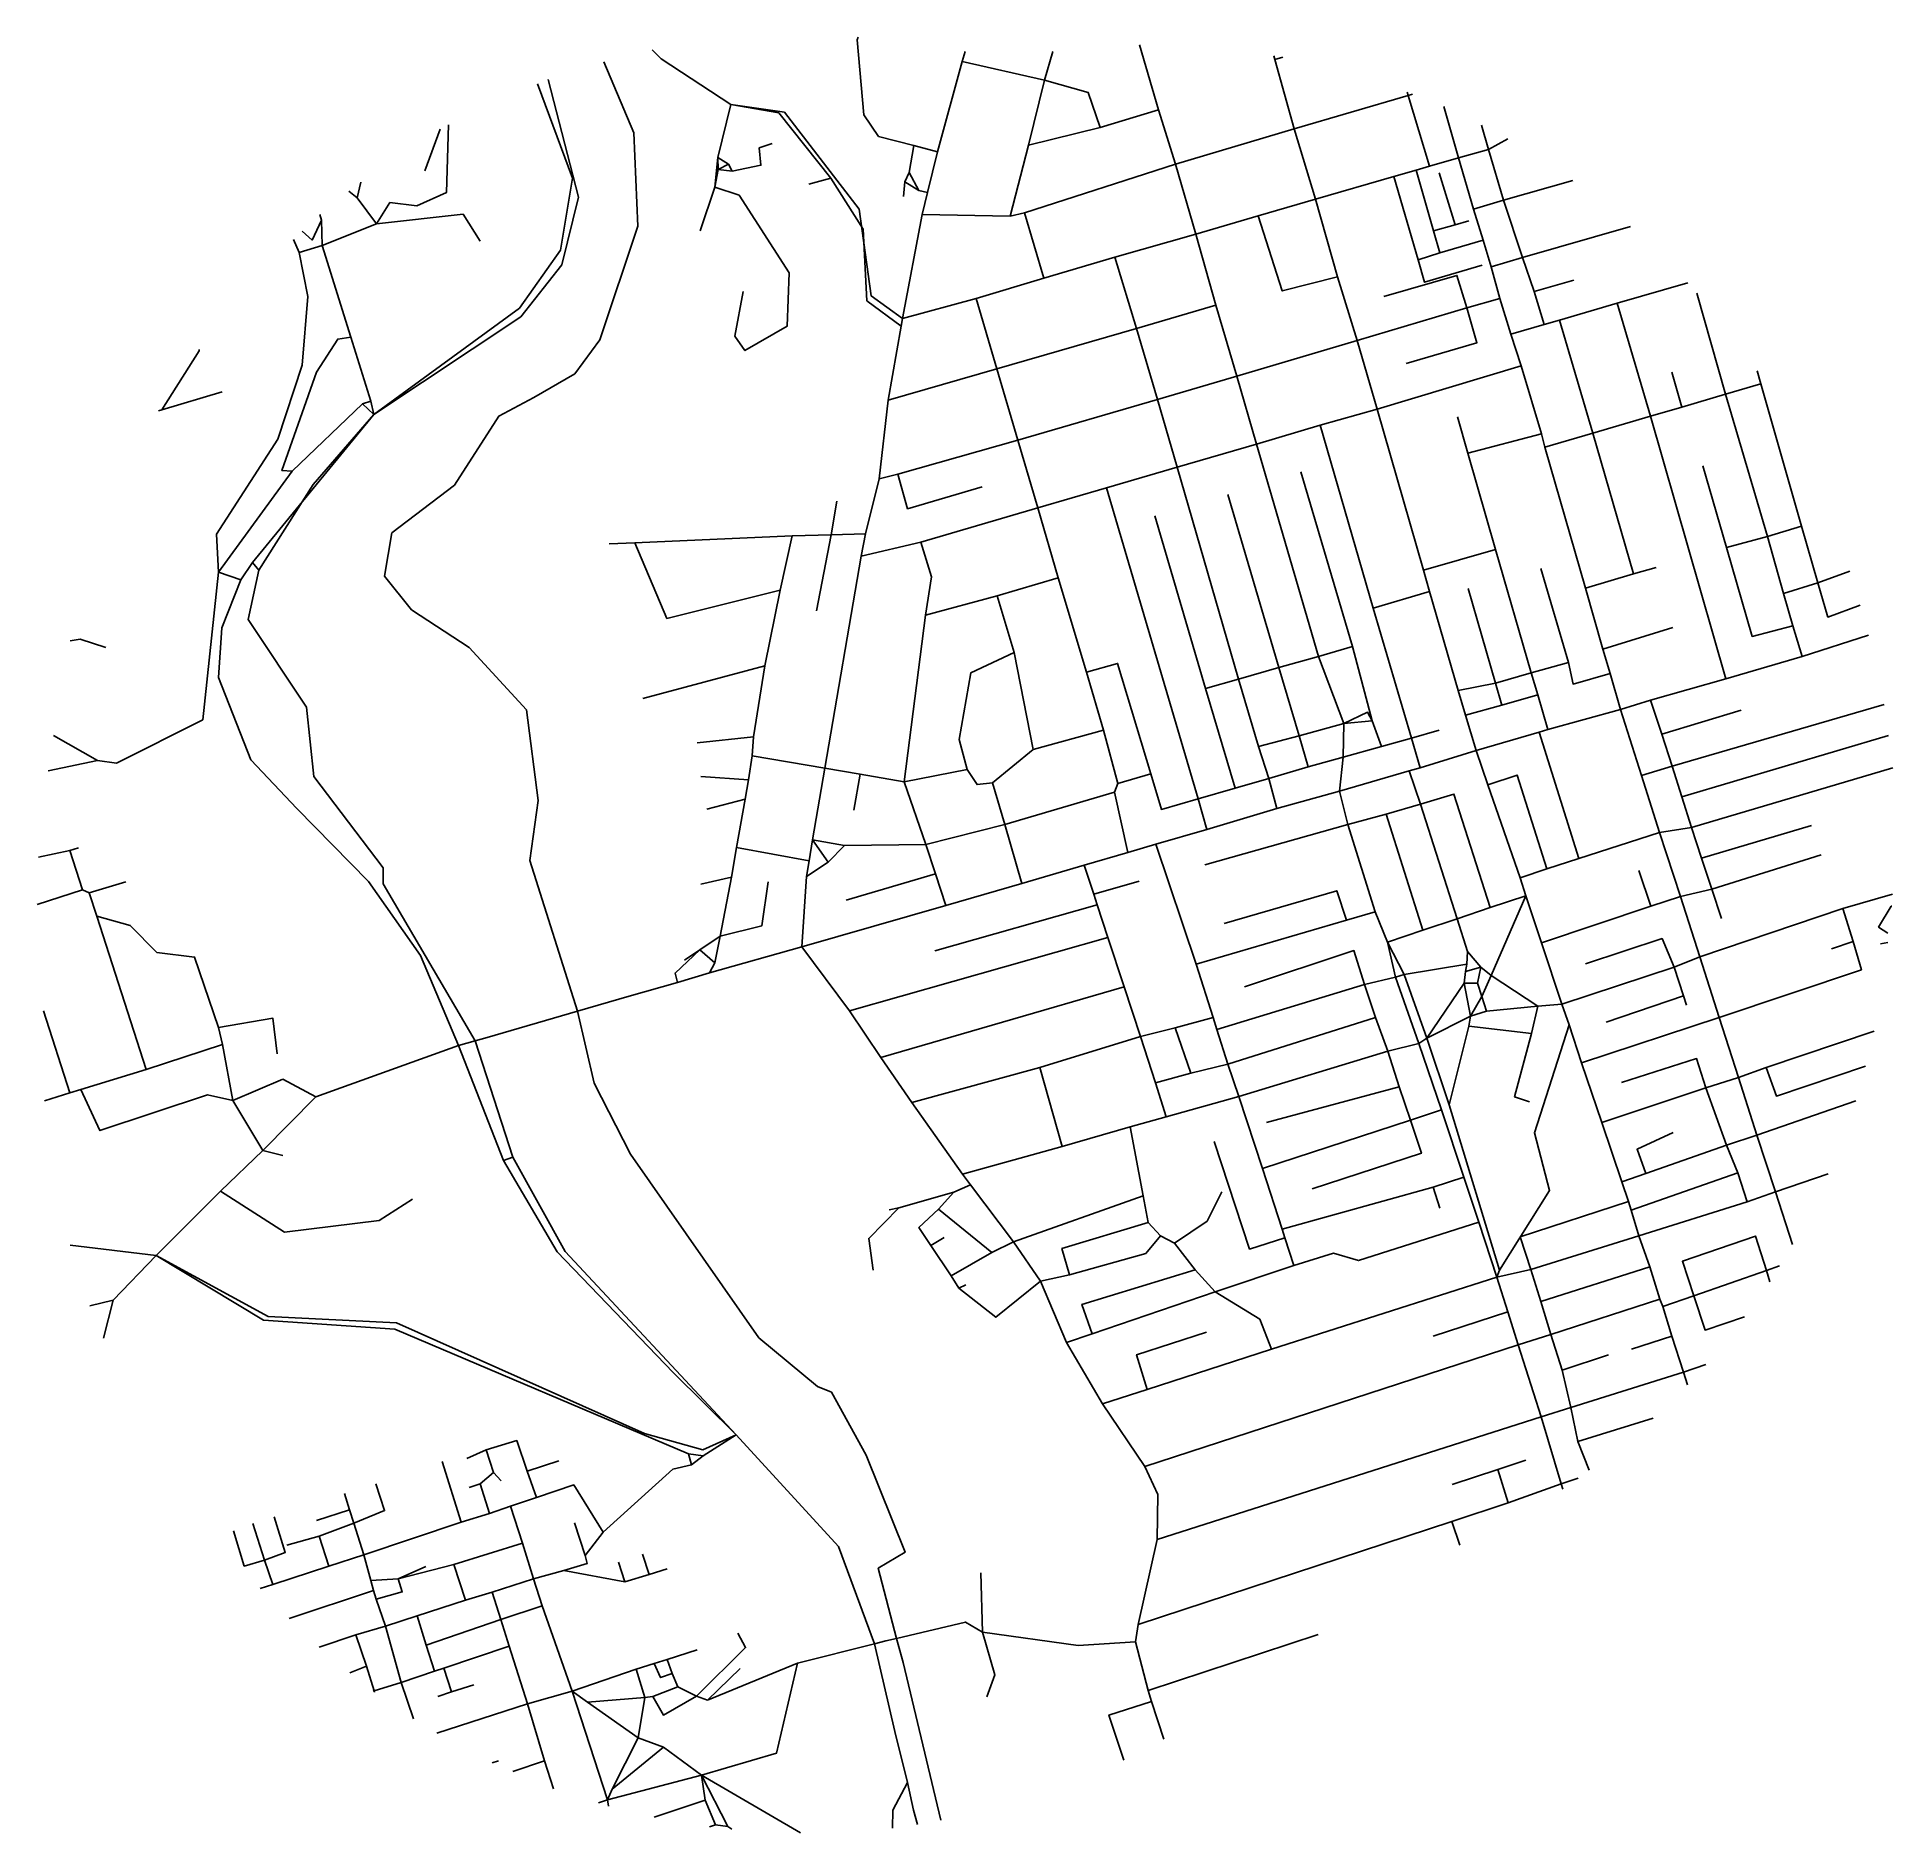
# Model space of a CAD drawing. Header units: metres. Extents: x 631242 to 633786, y 4836004 to 4838466.
import ezdxf

# ---------------------------------------------------------------- set-up
doc = ezdxf.new("R2010")
doc.units = ezdxf.units.M

msp = doc.modelspace()

# ---------------------------------------------------------------- linework, layer by layer
at = {"layer": 'ROADS'}
for points in [[(632443.7, 4838317.3), (632395.6, 4838329.9), (632375.1, 4838359.6), (632366, 4838462.5), (632367.6, 4838466)], [(631922.9, 4837972.2), (631979, 4838004.4), (632013.3, 4838051.1), (632065.3, 4838207.1), (632060.2, 4838334.6), (632018.7, 4838432)], [(632097.3, 4838436.3), (632085, 4838448.4)], [(632085.2, 4838448.4), (632097.3, 4838436.3)], [(632097.3, 4838436.3), (632192.8, 4838373.7)], [(632476.3, 4838308.9), (632510.1, 4838432.4)], [(632510.1, 4838432.4), (632514, 4838446.2)], [(632510.1, 4838432.4), (632623, 4838406.9)], [(632623, 4838406.9), (632634.3, 4838446.3)], [(632779.2, 4838366.4), (632753.4, 4838455.3)], [(632938.8, 4838435.3), (632937.3, 4838440.5)], [(632938.8, 4838435.3), (632949.6, 4838438.5)], [(632965.2, 4838340.3), (632938.8, 4838435.3)], [(631905.2, 4838082.6), (631961.3, 4838154), (631984.3, 4838246.8), (631942.8, 4838407.7)], [(632601.2, 4838318.1), (632623, 4838406.9)], [(632623, 4838406.9), (632683, 4838390.1), (632699.4, 4838342.3)], [(631903.1, 4838094.6), (631959.7, 4838173.9), (631975.9, 4838272.8), (631928, 4838401.9)], [(632965.2, 4838340.3), (633121.6, 4838386.1)], [(633121.6, 4838386.1), (633120.3, 4838390.4)], [(633121.6, 4838386.1), (633127.3, 4838387.8)], [(633150.8, 4838289), (633121.6, 4838386.1)], [(632192.8, 4838373.7), (632175.3, 4838301.2)], [(632428.3, 4838080.4), (632385.4, 4838111.2), (632369.1, 4838230.1), (632266.5, 4838363.1), (632192.8, 4838373.7)], [(632192.8, 4838373.7), (632258.6, 4838362.3), (632330.2, 4838272.6)], [(632699.4, 4838342.3), (632779.2, 4838366.4)], [(632802.7, 4838292), (632779.2, 4838366.4)], [(633190.7, 4838300.5), (633170.2, 4838370.7)], [(631707.4, 4838210.1), (631725.6, 4838239.3), (631762.4, 4838234.7), (631803.2, 4838253), (631806.2, 4838345.9)], [(631773.6, 4838282.9), (631794.6, 4838340)], [(632601.2, 4838318.1), (632699.4, 4838342.3)], [(632802.7, 4838292), (632965.2, 4838340.3)], [(632994.5, 4838244), (632965.2, 4838340.3)], [(633231.8, 4838311.9), (633222, 4838345.4)], [(632194.9, 4838282.1), (632234.3, 4838290.4), (632232, 4838314.2), (632249.5, 4838320.1)], [(632437.4, 4838280.3), (632443.7, 4838317.3)], [(632476.3, 4838308.9), (632443.7, 4838317.3)], [(632462.8, 4838253.2), (632476.3, 4838308.9)], [(632576, 4838220.6), (632601.2, 4838318.1)], [(633190.7, 4838300.5), (633231.8, 4838311.9)], [(633231.8, 4838311.9), (633258.2, 4838326.5)], [(633252.3, 4838242.5), (633231.8, 4838311.9)], [(632170.9, 4838260.3), (632175.3, 4838301.2)], [(632175.8, 4838284.5), (632170.9, 4838260.3)], [(632175.3, 4838301.2), (632175.8, 4838284.5)], [(632175.3, 4838301.2), (632189.8, 4838291.7)], [(632189.8, 4838291.7), (632175.8, 4838284.5)], [(632175.8, 4838284.5), (632194.9, 4838282.1)], [(632194.9, 4838282.1), (632189.8, 4838291.7)], [(632431.7, 4838267.6), (632437.4, 4838280.3)], [(632450.6, 4838255.7), (632437.4, 4838280.3)], [(632595.7, 4838225), (632802.7, 4838292)], [(632830.3, 4838196.1), (632802.7, 4838292)], [(633101.7, 4838274.9), (633132.3, 4838283.7)], [(633132.3, 4838283.7), (633150.8, 4838289)], [(633156.2, 4838200.7), (633132.3, 4838283.7)], [(633150.8, 4838289), (633190.7, 4838300.5)], [(633185.9, 4838208.9), (633164.2, 4838280.2)], [(633211.1, 4838230.4), (633190.7, 4838300.5)], [(631669.4, 4838254.7), (631680.9, 4838245.6)], [(631680.9, 4838245.6), (631685.6, 4838267.4)], [(632170.9, 4838260.3), (632150.9, 4838200.5)], [(632170.9, 4838260.3), (632204.4, 4838249.4), (632272.8, 4838142.8), (632270.2, 4838069.7), (632212.4, 4838036.3), (632198.7, 4838056.2), (632209.7, 4838117.5)], [(632330.2, 4838272.6), (632300, 4838264.5)], [(632330.2, 4838272.6), (632374.4, 4838202.6), (632379.4, 4838104.6), (632426.4, 4838069.6)], [(632429.8, 4838247.7), (632431.7, 4838267.6)], [(632450.6, 4838255.7), (632431.7, 4838267.6)], [(632462.8, 4838253.2), (632450.6, 4838255.7)], [(632455.5, 4838223), (632462.8, 4838253.2)], [(632994.5, 4838244), (633101.7, 4838274.9)], [(633101.7, 4838274.9), (633135.3, 4838160.8)], [(633252.3, 4838242.5), (633347.1, 4838269.6)], [(631680.9, 4838245.6), (631707.4, 4838210.1)], [(632916, 4838220.9), (632994.5, 4838244)], [(633024.8, 4838137.4), (632994.5, 4838244)], [(633211.1, 4838230.4), (633252.3, 4838242.5)], [(633224.1, 4838187.6), (633211.1, 4838230.4)], [(633278.4, 4838163.8), (633252.3, 4838242.5)], [(631631.8, 4838214.9), (631619, 4838187.9), (631605.5, 4838200)], [(631631.8, 4838214.9), (631629.5, 4838222.8)], [(631632.7, 4838180.6), (631631.8, 4838214.9)], [(631632.7, 4838180.6), (631707.4, 4838210.1)], [(631707.4, 4838210.1), (631826, 4838223.5), (631849.4, 4838186.5)], [(632428.3, 4838080.4), (632455.5, 4838223)], [(632455.5, 4838223), (632576, 4838220.6)], [(632576, 4838220.6), (632595.7, 4838225)], [(632622, 4838135.7), (632595.7, 4838225)], [(632830.3, 4838196.1), (632916, 4838220.9)], [(633024.8, 4838137.4), (632948.8, 4838118.1), (632916, 4838220.9)], [(633156.2, 4838200.7), (633185.9, 4838208.9)], [(633185.9, 4838208.9), (633204.7, 4838214.1)], [(633278.4, 4838163.8), (633426.3, 4838206.6)], [(631593.7, 4838188.7), (631601.3, 4838170.9)], [(631632.7, 4838180.6), (631601.3, 4838170.9)], [(631671.9, 4838054.5), (631632.7, 4838180.6)], [(632719.4, 4838164.3), (632830.3, 4838196.1)], [(632857.8, 4838098.4), (632830.3, 4838196.1)], [(633165.1, 4838170.5), (633156.2, 4838200.7)], [(633224.1, 4838187.6), (633165.1, 4838170.5)], [(633235.2, 4838151.3), (633224.1, 4838187.6)], [(631601.3, 4838170.9), (631613.2, 4838110.6), (631605.4, 4838016.5), (631571.9, 4837915), (631488, 4837784.8), (631490.5, 4837732.6)], [(632622, 4838135.7), (632719.4, 4838164.3)], [(632749.3, 4838066.7), (632719.4, 4838164.3)], [(633165.1, 4838170.5), (633135.3, 4838160.8)], [(633135.3, 4838160.8), (633143.8, 4838130), (633222.9, 4838153.3)], [(633235.2, 4838151.3), (633278.4, 4838163.8)], [(633247.3, 4838107.7), (633235.2, 4838151.3)], [(633294.4, 4838117.5), (633278.4, 4838163.8)], [(632529.5, 4838107.8), (632622, 4838135.7)], [(633051.4, 4838050.3), (633024.8, 4838137.4)], [(633201.9, 4838094.8), (633188.4, 4838139.4), (633088.3, 4838110.5)], [(633294.4, 4838117.5), (633348.4, 4838133)], [(633408.1, 4838101.3), (633504.9, 4838129.1)], [(632428.3, 4838080.4), (632529.5, 4838107.8)], [(632557.5, 4838011.4), (632529.5, 4838107.8)], [(633201.9, 4838094.8), (633247.3, 4838107.7)], [(633262.3, 4838059), (633247.3, 4838107.7)], [(633307.8, 4838072), (633294.4, 4838117.5)], [(633328.8, 4838077.9), (633408.1, 4838101.3)], [(633453.5, 4837946.3), (633408.1, 4838101.3)], [(633556.7, 4837976.8), (633517.4, 4838115)], [(631703.7, 4837948.6), (631903.1, 4838094.6)], [(631703.7, 4837948.6), (631905.2, 4838082.6)], [(632426.4, 4838069.6), (632428.3, 4838080.4)], [(632749.3, 4838066.7), (632857.8, 4838098.4)], [(632886.7, 4838001.1), (632857.8, 4838098.4)], [(633051.4, 4838050.3), (633201.9, 4838094.8)], [(633201.9, 4838094.8), (633215.8, 4838047.1), (633118.9, 4838018.6)], [(633307.8, 4838072), (633328.8, 4838077.9)], [(633374.5, 4837923.2), (633328.8, 4838077.9)], [(631591.7, 4837870.9), (631577.7, 4837871.8), (631625.2, 4838006.8), (631654.1, 4838052.2), (631671.9, 4838054.5)], [(631699.5, 4837966.9), (631671.9, 4838054.5)], [(632408.6, 4837968.3), (632426.4, 4838069.6)], [(632557.5, 4838011.4), (632749.3, 4838066.7)], [(632777.8, 4837969.4), (632749.3, 4838066.7)], [(632886.7, 4838001.1), (633051.4, 4838050.3)], [(633079, 4837956), (633051.4, 4838050.3)], [(633262.3, 4838059), (633307.8, 4838072)], [(633276.2, 4838015.4), (633262.3, 4838059)], [(631464.3, 4838037.6), (631464.3, 4838035.8), (631412.9, 4837955.1)], [(632408.6, 4837968.3), (632557.5, 4838011.4)], [(632586.5, 4837913.7), (632557.5, 4838011.4)], [(632777.8, 4837969.4), (632886.7, 4838001.1)], [(632913.6, 4837908.2), (632886.7, 4838001.1)], [(633079, 4837956), (633276.2, 4838015.4)], [(633304.1, 4837922), (633276.2, 4838015.4)], [(633496.5, 4837958.8), (633483.1, 4838006.7)], [(633605.1, 4837990.9), (633600, 4838008.4)], [(631412.9, 4837955.1), (631495.9, 4837979.8)], [(633496.5, 4837958.8), (633556.7, 4837976.8)], [(633556.7, 4837976.8), (633605.1, 4837990.9)], [(633614, 4837781.3), (633556.7, 4837976.8)], [(633660.8, 4837795.5), (633605.1, 4837990.9)], [(631408.5, 4837953.7), (631412.9, 4837955.1)], [(631537.2, 4837745.8), (631703.7, 4837948.6)], [(631546, 4837735.3), (631620.7, 4837852.7), (631703.7, 4837948.6)], [(631591.7, 4837870.9), (631687.9, 4837963.4)], [(631687.9, 4837963.4), (631699.5, 4837966.9)], [(631687.9, 4837963.4), (631703.7, 4837948.6)], [(631703.7, 4837948.6), (631699.5, 4837966.9)], [(631755.1, 4837680.9), (631718.4, 4837727.1), (631728.1, 4837786.5), (631814.1, 4837851.8), (631874.8, 4837946.5), (631922.9, 4837972.2)], [(632396.2, 4837860.5), (632408.6, 4837968.3)], [(632586.5, 4837913.7), (632777.8, 4837969.4)], [(632805, 4837876.4), (632777.8, 4837969.4)], [(633001, 4837934.2), (633079, 4837956)], [(633142.7, 4837735.5), (633079, 4837956)], [(633453.5, 4837946.3), (633496.5, 4837958.8)], [(632913.6, 4837908.2), (633001, 4837934.2)], [(633073.5, 4837683.3), (633001, 4837934.2)], [(633203.3, 4837895.9), (633189.1, 4837945.7)], [(633203.3, 4837895.9), (633304.1, 4837922)], [(633308.7, 4837903.8), (633304.1, 4837922)], [(633308.7, 4837903.8), (633374.5, 4837923.2)], [(633374.5, 4837923.2), (633453.5, 4837946.3)], [(633430.4, 4837730.2), (633374.5, 4837923.2)], [(633556.8, 4837586.3), (633453.5, 4837946.3)], [(632421.9, 4837867.1), (632586.5, 4837913.7)], [(632614, 4837820.8), (632586.5, 4837913.7)], [(632805, 4837876.4), (632913.6, 4837908.2)], [(632998.6, 4837617.1), (632913.6, 4837908.2)], [(633364.5, 4837710.6), (633308.7, 4837903.8)], [(631490.5, 4837732.6), (631591.7, 4837870.9)], [(632708.1, 4837848.4), (632805, 4837876.4)], [(632889, 4837586), (632805, 4837876.4)], [(633241.1, 4837763.7), (633203.3, 4837895.9)], [(633557.9, 4837766.4), (633525.6, 4837878.4)], [(632377.5, 4837785.1), (632396.2, 4837860.5)], [(632396.2, 4837860.5), (632421.9, 4837867.1)], [(632421.9, 4837867.1), (632435.4, 4837819.6), (632537.5, 4837849.7)], [(632614, 4837820.8), (632708.1, 4837848.4)], [(632833.7, 4837421.7), (632708.1, 4837848.4)], [(633045.2, 4837630.9), (632974.4, 4837869.9)], [(632330.4, 4837783.7), (632338.2, 4837829.9)], [(632453.3, 4837773.7), (632614, 4837820.8)], [(632641.9, 4837725), (632614, 4837820.8)], [(632944.4, 4837601.9), (632874.5, 4837839.1)], [(632843.5, 4837573.1), (632774.1, 4837809.8)], [(633614, 4837781.3), (633660.8, 4837795.5)], [(633683, 4837718.1), (633660.8, 4837795.5)], [(632026, 4837771.5), (632061.3, 4837772.6)], [(632061.3, 4837772.6), (632276.9, 4837782.3)], [(632260.8, 4837708), (632105.3, 4837669.2), (632061.3, 4837772.6)], [(632260.8, 4837708), (632276.9, 4837782.3)], [(632276.9, 4837782.3), (632330.4, 4837783.7)], [(632330.4, 4837783.7), (632310.5, 4837679.5)], [(632330.4, 4837783.7), (632377.5, 4837785.1)], [(632371.7, 4837754.5), (632377.5, 4837785.1)], [(632371.7, 4837754.5), (632453.3, 4837773.7)], [(632459.8, 4837673.5), (632468.1, 4837726.2), (632453.3, 4837773.7)], [(633557.9, 4837766.4), (633614, 4837781.3)], [(633635.9, 4837703.3), (633614, 4837781.3)], [(631521.1, 4837722.2), (631537.2, 4837745.8)], [(631546, 4837735.3), (631537.2, 4837745.8)], [(632321.9, 4837463.8), (632371.7, 4837754.5)], [(633142.7, 4837735.5), (633241.1, 4837763.7)], [(633290.3, 4837594.7), (633241.1, 4837763.7)], [(633648.7, 4837659.2), (633593.1, 4837644.5), (633557.9, 4837766.4)], [(631490.5, 4837732.6), (631469.4, 4837530.2), (631351, 4837470.7), (631324.7, 4837474.6)], [(631521.1, 4837722.2), (631490.5, 4837732.6)], [(631535, 4837475.4), (631490.7, 4837588.1), (631495.4, 4837656.5), (631521.1, 4837722.2)], [(631611.4, 4837547.7), (631531.5, 4837667.8), (631546, 4837735.3)], [(632558.2, 4837700.3), (632641.9, 4837725)], [(632680.5, 4837595.3), (632641.9, 4837725)], [(633150.9, 4837706.3), (633142.7, 4837735.5)], [(633341.2, 4837608.7), (633303.3, 4837737.8)], [(633364.5, 4837710.6), (633430.4, 4837730.2)], [(633430.4, 4837730.2), (633461.4, 4837739.1)], [(633635.9, 4837703.3), (633683, 4837718.1)], [(633683, 4837718.1), (633727.1, 4837734)], [(633741, 4837687.2), (633696.9, 4837671.1), (633683, 4837718.1)], [(632239.5, 4837604.2), (632260.8, 4837708)], [(632459.8, 4837673.5), (632558.2, 4837700.3)], [(632581.2, 4837622.5), (632558.2, 4837700.3)], [(633073.5, 4837683.3), (633150.9, 4837706.3)], [(633190.2, 4837570.3), (633150.9, 4837706.3)], [(633241.3, 4837580.4), (633203.6, 4837710)], [(633388.2, 4837627.1), (633364.5, 4837710.6)], [(633648.7, 4837659.2), (633635.9, 4837703.3)], [(631982.8, 4837130.8), (631917.3, 4837337.5), (631929, 4837419.6), (631912.7, 4837544.1), (631834.1, 4837629.3), (631755.1, 4837680.9)], [(632430.8, 4837445.1), (632459.8, 4837673.5)], [(633126.2, 4837505), (633073.5, 4837683.3)], [(633388.2, 4837627.1), (633484.4, 4837656.7)], [(633661.7, 4837616.8), (633648.7, 4837659.2)], [(633661.7, 4837616.8), (633752.4, 4837646.1)], [(631287.3, 4837638.6), (631300.9, 4837640.8), (631336.2, 4837629.2)], [(632517.1, 4837462.3), (632506.2, 4837503), (632522.1, 4837594.6), (632581.2, 4837622.5)], [(632607.6, 4837489.3), (632581.2, 4837622.5)], [(632944.4, 4837601.9), (632998.6, 4837617.1)], [(632998.6, 4837617.1), (633045.2, 4837630.9)], [(633033.4, 4837525.1), (632998.6, 4837617.1)], [(633072.1, 4837528.9), (633045.2, 4837630.9)], [(633398.5, 4837593.5), (633388.2, 4837627.1)], [(633556.8, 4837586.3), (633661.7, 4837616.8)], [(632072.5, 4837559.6), (632239.5, 4837604.2)], [(632224.1, 4837506.9), (632239.5, 4837604.2)], [(632680.5, 4837595.3), (632723.1, 4837607.4), (632768.8, 4837456)], [(632704, 4837516.1), (632680.5, 4837595.3)], [(632889, 4837586), (632944.4, 4837601.9)], [(632972, 4837508.2), (632944.4, 4837601.9)], [(633241.3, 4837580.4), (633290.3, 4837594.7)], [(633290.3, 4837594.7), (633341.2, 4837608.7)], [(633299.1, 4837564.4), (633290.3, 4837594.7)], [(633398.5, 4837593.5), (633347.5, 4837579.1), (633341.2, 4837608.7)], [(633412.6, 4837544.2), (633398.5, 4837593.5)], [(632843.5, 4837573.1), (632889, 4837586)], [(632843.5, 4837573.1), (632884.2, 4837436.5)], [(632916.3, 4837493.6), (632889, 4837586)], [(633190.2, 4837570.3), (633241.3, 4837580.4)], [(633200.2, 4837536.4), (633190.2, 4837570.3)], [(633250.1, 4837550.4), (633241.3, 4837580.4)], [(633453.8, 4837557.3), (633556.8, 4837586.3)], [(631842.6, 4837090.1), (631716.4, 4837305.3), (631716.4, 4837327.1), (631621.3, 4837452.7), (631611.4, 4837547.7)], [(633033.4, 4837525.1), (633065.8, 4837540.5), (633072.1, 4837528.9)], [(633200.2, 4837536.4), (633250.1, 4837550.4)], [(633250.1, 4837550.4), (633299.1, 4837564.4)], [(633313, 4837516.9), (633299.1, 4837564.4)], [(633313, 4837516.9), (633412.6, 4837544.2)], [(633412.6, 4837544.2), (633453.8, 4837557.3)], [(633441.2, 4837453.8), (633412.6, 4837544.2)], [(633469.1, 4837510.6), (633453.8, 4837557.3)], [(633469.1, 4837510.6), (633578.1, 4837543.5)], [(633483.5, 4837466.6), (633774, 4837551.4)], [(632607.6, 4837489.3), (632704, 4837516.1)], [(632723.6, 4837442.7), (632704, 4837516.1)], [(633033.4, 4837525.1), (632972, 4837508.2)], [(633032.2, 4837479.1), (633033.4, 4837525.1)], [(633033.4, 4837525.1), (633072.1, 4837528.9)], [(633084.8, 4837493.4), (633072.1, 4837528.9)], [(633126.2, 4837505), (633164.1, 4837516)], [(633214.5, 4837488.2), (633200.2, 4837536.4)], [(633301, 4837513.1), (633313, 4837516.9)], [(631264.3, 4837508.7), (631324.7, 4837474.6)], [(632224.1, 4837506.9), (632146.9, 4837498.7)], [(632222.3, 4837480.6), (632224.1, 4837506.9)], [(632551.8, 4837443.7), (632607.6, 4837489.3)], [(632972, 4837508.2), (632916.3, 4837493.6)], [(632930.5, 4837449.6), (632916.3, 4837493.6)], [(632984.6, 4837465.6), (632972, 4837508.2)], [(633032.2, 4837479.1), (633084.8, 4837493.4)], [(633126.2, 4837505), (633084.8, 4837493.4)], [(633138.1, 4837464.6), (633126.2, 4837505)], [(633214.5, 4837488.2), (633301, 4837513.1)], [(633355.6, 4837340), (633301, 4837513.1)], [(633483.5, 4837466.6), (633469.1, 4837510.6)], [(633496.5, 4837424.7), (633780, 4837508.9)], [(631257.1, 4837460.1), (631324.7, 4837474.6)], [(631598.2, 4837408.4), (631535, 4837475.4)], [(632217.2, 4837447.8), (632222.3, 4837480.6)], [(632222.3, 4837480.6), (632321.9, 4837463.8)], [(632305.1, 4837365.7), (632321.9, 4837463.8)], [(632321.9, 4837463.8), (632370.4, 4837455.9)], [(632930.5, 4837449.6), (632984.6, 4837465.6)], [(632984.6, 4837465.6), (633032.2, 4837479.1)], [(633027.5, 4837432.4), (633032.2, 4837479.1)], [(633122.9, 4837460.2), (633138.1, 4837464.6)], [(633138.1, 4837464.6), (633214.5, 4837488.2)], [(633230.9, 4837440.9), (633214.5, 4837488.2)], [(633441.2, 4837453.8), (633483.5, 4837466.6)], [(633496.5, 4837424.7), (633483.5, 4837466.6)], [(633510.1, 4837382.7), (633785.9, 4837464.6)], [(632217.2, 4837447.8), (632151.9, 4837452.4)], [(632212.5, 4837421.5), (632217.2, 4837447.8)], [(632370.4, 4837455.9), (632361.7, 4837406.2)], [(632370.4, 4837455.9), (632430.8, 4837445.1)], [(632430.8, 4837445.1), (632517.1, 4837462.3)], [(632460.2, 4837359.1), (632430.8, 4837445.1)], [(632517.1, 4837462.3), (632530.5, 4837441.4), (632551.8, 4837443.7)], [(632568.6, 4837386.7), (632551.8, 4837443.7)], [(632719.1, 4837430.8), (632723.6, 4837442.7)], [(632723.6, 4837442.7), (632768.8, 4837456)], [(632833.7, 4837421.7), (632783.2, 4837407.3), (632768.8, 4837456)], [(632884.2, 4837436.5), (632930.5, 4837449.6)], [(632941.4, 4837408.7), (632930.5, 4837449.6)], [(633027.5, 4837432.4), (633122.9, 4837460.2)], [(633138.4, 4837414.5), (633122.9, 4837460.2)], [(633311.6, 4837325.8), (633271.1, 4837454.5), (633230.9, 4837440.9)], [(633275.1, 4837313.7), (633230.9, 4837440.9)], [(633466.2, 4837375.8), (633441.2, 4837453.8)], [(632160.1, 4837407.6), (632212.5, 4837421.5)], [(632200.6, 4837355.2), (632212.5, 4837421.5)], [(632568.6, 4837386.7), (632719.1, 4837430.8)], [(632737.3, 4837348.3), (632719.1, 4837430.8)], [(632833.7, 4837421.7), (632884.2, 4837436.5)], [(632845.5, 4837380), (632833.7, 4837421.7)], [(632941.4, 4837408.7), (633027.5, 4837432.4)], [(633039, 4837386.9), (633027.5, 4837432.4)], [(633091.2, 4837400.9), (633138.4, 4837414.5)], [(633234, 4837273), (633184.3, 4837428.3), (633138.4, 4837414.5)], [(633188.8, 4837257.4), (633138.4, 4837414.5)], [(633510.1, 4837382.7), (633496.5, 4837424.7)], [(631696.2, 4837308.4), (631598.2, 4837408.4)], [(632845.5, 4837380), (632941.4, 4837408.7)], [(633039, 4837386.9), (633091.2, 4837400.9)], [(633141.5, 4837242), (633091.2, 4837400.9)], [(632300.4, 4837337), (632305.1, 4837365.7)], [(632326.6, 4837335.2), (632305.1, 4837365.7)], [(632305.1, 4837365.7), (632348.7, 4837358.1)], [(632460.2, 4837359.1), (632568.6, 4837386.7)], [(632591.9, 4837306), (632568.6, 4837386.7)], [(632775.4, 4837359.6), (632845.5, 4837380)], [(633039, 4837386.9), (632842.9, 4837331.3)], [(633076.3, 4837267), (633039, 4837386.9)], [(633355.6, 4837340), (633466.2, 4837375.8)], [(633466.2, 4837375.8), (633510.1, 4837382.7)], [(633494.6, 4837287.9), (633466.2, 4837375.8)], [(633523.8, 4837340.5), (633510.1, 4837382.7)], [(633523.8, 4837340.5), (633674.2, 4837385.5)], [(631287.1, 4837351), (631243.8, 4837342.1)], [(631287.1, 4837351), (631298.9, 4837354.5)], [(631304.1, 4837297), (631287.1, 4837351)], [(632193.8, 4837314.6), (632200.6, 4837355.2)], [(632200.6, 4837355.2), (632300.4, 4837337)], [(632296.8, 4837315.2), (632300.4, 4837337)], [(632326.6, 4837335.2), (632348.7, 4837358.1)], [(632348.7, 4837358.1), (632460.2, 4837359.1)], [(632473.5, 4837318.9), (632460.2, 4837359.1)], [(632677.5, 4837330.8), (632737.3, 4837348.3)], [(632737.3, 4837348.3), (632775.4, 4837359.6)], [(632830.7, 4837195.1), (632775.4, 4837359.6)], [(633311.6, 4837325.8), (633355.6, 4837340)], [(633537.8, 4837298.2), (633523.8, 4837340.5)], [(633537.8, 4837298.2), (633687.7, 4837344.9)], [(632193.8, 4837314.6), (632151.7, 4837304.9)], [(632178.5, 4837233.5), (632193.8, 4837314.6)], [(632290.3, 4837218.9), (632296.8, 4837315.2)], [(632296.8, 4837315.2), (632326.6, 4837335.2)], [(632473.5, 4837318.9), (632351.1, 4837283.2)], [(632487.5, 4837275.8), (632473.5, 4837318.9)], [(632591.9, 4837306), (632677.5, 4837330.8)], [(632690.6, 4837291), (632677.5, 4837330.8)], [(633275.1, 4837313.7), (633311.6, 4837325.8)], [(633283, 4837288.9), (633275.1, 4837313.7)], [(633454.3, 4837274.6), (633437.6, 4837323.5)], [(631242.1, 4837277.2), (631304.1, 4837297)], [(631304.1, 4837297), (631313.6, 4837293)], [(631313.6, 4837293), (631363.6, 4837308.3)], [(631313.6, 4837293), (631324.1, 4837261.1)], [(631819.8, 4837083.6), (631767.7, 4837207.1), (631696.2, 4837308.4)], [(632178.5, 4837233.5), (632235.4, 4837247.7), (632244, 4837308)], [(632487.5, 4837275.8), (632591.9, 4837306)], [(632690.6, 4837291), (632752.6, 4837308.9)], [(632695.3, 4837276.8), (632690.6, 4837291)], [(633037, 4837255.5), (633023.7, 4837295.8), (632869.4, 4837250.9)], [(633234, 4837273), (633283, 4837288.9)], [(633283, 4837288.9), (633235.3, 4837179.5)], [(633304.4, 4837224.6), (633283, 4837288.9)], [(633454.3, 4837274.6), (633494.6, 4837287.9)], [(633494.6, 4837287.9), (633537.8, 4837298.2)], [(633521.1, 4837205.4), (633494.6, 4837287.9)], [(633537.8, 4837298.2), (633550.8, 4837257.7)], [(633717.2, 4837271.5), (633785.4, 4837291.4)], [(631391.6, 4837051), (631324.1, 4837261.1)], [(631324.1, 4837261.1), (631369.5, 4837248.4), (631406.3, 4837211.1), (631458, 4837205), (631490.5, 4837108.6)], [(632290.3, 4837218.9), (632487.5, 4837275.8)], [(632695.3, 4837276.8), (632472.5, 4837213.3)], [(632710, 4837231.7), (632695.3, 4837276.8)], [(633037, 4837255.5), (633076.3, 4837267)], [(633093.1, 4837225.5), (633076.3, 4837267)], [(633188.8, 4837257.4), (633234, 4837273)], [(633304.4, 4837224.6), (633454.3, 4837274.6)], [(633521.1, 4837205.4), (633717.2, 4837271.5)], [(633731.7, 4837226.4), (633717.2, 4837271.5)], [(633779.2, 4837237.8), (633766.3, 4837246.1), (633783.6, 4837274.6), (633784.5, 4837274.8)], [(632830.7, 4837195.1), (633037, 4837255.5)], [(633093.1, 4837225.5), (633141.5, 4837242)], [(633141.5, 4837242), (633188.8, 4837257.4)], [(633188.8, 4837257.4), (633202.8, 4837212.4)], [(632120.1, 4837169.9), (632116.6, 4837183), (632150.4, 4837214.8)], [(632150.4, 4837214.8), (632129.3, 4837200.5)], [(632150.4, 4837214.8), (632178.5, 4837233.5)], [(632171.1, 4837196.9), (632150.4, 4837214.8)], [(632163.9, 4837183.3), (632290.3, 4837218.9)], [(632171.1, 4837196.9), (632178.5, 4837233.5)], [(632355.5, 4837131.3), (632290.3, 4837218.9)], [(632355.5, 4837131.3), (632710, 4837231.7)], [(632732, 4837164.2), (632710, 4837231.7)], [(633061.6, 4837167.6), (633047.2, 4837213.8), (632897.3, 4837164.3)], [(633104.3, 4837177.2), (633093.1, 4837225.5)], [(633116, 4837180.9), (633093.1, 4837225.5)], [(633202.8, 4837212.4), (633201.8, 4837195.1)], [(633202.8, 4837212.4), (633221.2, 4837191)], [(633332.3, 4837140.4), (633304.4, 4837224.6)], [(633486.1, 4837191.3), (633469.6, 4837230.4), (633364.8, 4837195.6)], [(633547.8, 4837122.3), (633742.9, 4837187.6), (633731.7, 4837226.4)], [(633731.7, 4837226.4), (633701.7, 4837216.3)], [(633778.8, 4837225.1), (633768.8, 4837223)], [(632163.9, 4837183.3), (632171.1, 4837196.9)], [(632854, 4837122.2), (632830.7, 4837195.1)], [(633201.8, 4837195.1), (633116, 4837180.9)], [(633200.3, 4837185), (633198.2, 4837169)], [(633201.8, 4837195.1), (633200.3, 4837185)], [(633200.3, 4837185), (633221.2, 4837191)], [(633216.3, 4837169.3), (633221.2, 4837191)], [(633221.2, 4837191), (633235.3, 4837179.5)], [(633332.3, 4837140.4), (633486.1, 4837191.3)], [(633486.1, 4837191.3), (633521.1, 4837205.4)], [(633486.1, 4837191.3), (633498.9, 4837151.8)], [(633547.8, 4837122.3), (633521.1, 4837205.4)], [(632053.7, 4837151.3), (632120.1, 4837169.9)], [(632120.1, 4837169.9), (632163.9, 4837183.3)], [(632398.4, 4837067.1), (632732, 4837164.2)], [(632754.4, 4837096.2), (632732, 4837164.2)], [(632859, 4837105.5), (633061.6, 4837167.6)], [(633061.6, 4837167.6), (633104.3, 4837177.2)], [(633076.9, 4837122.3), (633061.6, 4837167.6)], [(633116, 4837180.9), (633104.3, 4837177.2)], [(633136.3, 4837086.4), (633104.3, 4837177.2)], [(633146.9, 4837093.8), (633116, 4837180.9)], [(633198.2, 4837169), (633146.9, 4837093.8)], [(633198.2, 4837169), (633216.3, 4837169.3)], [(633198.2, 4837169), (633206.9, 4837124)], [(633216.3, 4837169.3), (633222.4, 4837150.7)], [(633235.3, 4837179.5), (633222.4, 4837150.7)], [(633235.3, 4837179.5), (633299.3, 4837137.9)], [(631982.8, 4837130.8), (632053.7, 4837151.3)], [(633222.4, 4837150.7), (633206.9, 4837124)], [(633222.4, 4837150.7), (633228.9, 4837131)], [(633228.9, 4837131), (633299.3, 4837137.9)], [(633290.7, 4837100.1), (633299.3, 4837137.9)], [(633299.3, 4837137.9), (633332.3, 4837140.4)], [(633342.1, 4837111.9), (633332.3, 4837140.4)], [(633498.9, 4837151.8), (633392.7, 4837115.8)], [(633498.9, 4837151.8), (633503.1, 4837138.9)], [(631286.9, 4837018.8), (631251, 4837131.1)], [(631490.5, 4837108.6), (631565.2, 4837121.2), (631571.2, 4837072.5)], [(631490.5, 4837108.6), (631496.2, 4837085.2)], [(631858.9, 4837094.8), (631982.8, 4837130.8)], [(632311.7, 4836616.3), (632231.2, 4836683.2), (632055.6, 4836934.8), (632005.8, 4837032.3), (631982.8, 4837130.8)], [(632398.4, 4837067.1), (632355.5, 4837131.3)], [(632754.4, 4837096.2), (632802.2, 4837108)], [(632802.2, 4837108), (632854, 4837122.2)], [(632823.5, 4837046), (632802.2, 4837108)], [(632859, 4837105.5), (632854, 4837122.2)], [(632874.3, 4837058), (633076.9, 4837122.3)], [(633093.6, 4837075.9), (633076.9, 4837122.3)], [(633146.9, 4837093.8), (633206.9, 4837124)], [(633177.9, 4837002.4), (633204.6, 4837110.1)], [(633204.6, 4837110.1), (633206.9, 4837124)], [(633204.6, 4837110.1), (633290.7, 4837100.1)], [(633206.9, 4837124), (633228.9, 4837131)], [(633342.1, 4837111.9), (633294.6, 4836964), (633315.4, 4836885), (633246.8, 4836775.8)], [(633359.2, 4837060.1), (633342.1, 4837111.9)], [(633359.2, 4837060.1), (633547.8, 4837122.3)], [(633574.2, 4837040), (633547.8, 4837122.3)], [(631391.6, 4837051), (631496.2, 4837085.2)], [(631496.2, 4837085.2), (631510.5, 4837008.5)], [(631624.3, 4837013.2), (631819.8, 4837083.6)], [(631819.8, 4837083.6), (631842.6, 4837090.1)], [(631881.4, 4836926.1), (631819.8, 4837083.6)], [(631842.6, 4837090.1), (631858.9, 4837094.8)], [(631894.2, 4836930.8), (631842.6, 4837090.1)], [(632616.6, 4837053.5), (632754.4, 4837096.2)], [(632775.1, 4837032.5), (632754.4, 4837096.2)], [(632874.3, 4837058), (632859, 4837105.5)], [(633093.6, 4837075.9), (633136.3, 4837086.4)], [(633136.3, 4837086.4), (633146.9, 4837093.8)], [(633167.3, 4836995.6), (633136.3, 4837086.4)], [(633177.9, 4837002.4), (633146.9, 4837093.8)], [(633287.9, 4837006.4), (633267.3, 4837013.2), (633290.7, 4837100.1)], [(633612.4, 4837053.4), (633760.2, 4837103.3)], [(632441.3, 4837005.6), (632398.4, 4837067.1)], [(632823.5, 4837046), (632874.3, 4837058)], [(632889.2, 4837013.7), (632874.3, 4837058)], [(632889.2, 4837013.7), (633093.6, 4837075.9)], [(633109.3, 4837027.2), (633093.6, 4837075.9)], [(633386.8, 4836978.2), (633359.2, 4837060.1)], [(633529.4, 4837025.7), (633516.8, 4837065.8), (633413.7, 4837033.2)], [(631301.8, 4837023.3), (631391.6, 4837051)], [(631510.5, 4837008.5), (631578.7, 4837037.7)], [(631624.3, 4837013.2), (631578.7, 4837037.7)], [(632441.3, 4837005.6), (632616.6, 4837053.5)], [(632647, 4836945.5), (632616.6, 4837053.5)], [(632775.1, 4837032.5), (632823.5, 4837046)], [(632789.8, 4836986.1), (632775.1, 4837032.5)], [(633529.4, 4837025.7), (633574.2, 4837040)], [(633574.2, 4837040), (633612.4, 4837053.4)], [(633599.5, 4836961), (633574.2, 4837040)], [(633612.4, 4837053.4), (633626.3, 4837014.4), (633748.5, 4837055.2)], [(631252.3, 4837007.8), (631286.9, 4837018.8)], [(631286.9, 4837018.8), (631301.8, 4837023.3)], [(631301.8, 4837023.3), (631328.1, 4836967.2), (631475.5, 4837016.3), (631510.5, 4837008.5)], [(631510.5, 4837008.5), (631551.6, 4836939.6)], [(631551.6, 4836939.6), (631624.3, 4837013.2)], [(632789.8, 4836986.1), (632889.2, 4837013.7)], [(632921.6, 4836915), (632889.2, 4837013.7)], [(633109.3, 4837027.2), (632927.4, 4836978)], [(633124.8, 4836981.5), (633109.3, 4837027.2)], [(633386.8, 4836978.2), (633529.4, 4837025.7)], [(633558, 4836947.1), (633529.4, 4837025.7)], [(633599.5, 4836961), (633735.1, 4837007.8)], [(632510.4, 4836907.4), (632441.3, 4837005.6)], [(632740.2, 4836972.1), (632789.8, 4836986.1)], [(632921.6, 4836915), (633124.8, 4836981.5)], [(633124.8, 4836981.5), (633139.7, 4836936.1), (632989.9, 4836887.2)], [(633124.8, 4836981.5), (633167.3, 4836995.6)], [(633197.9, 4836903.4), (633167.3, 4836995.6)], [(633246.8, 4836775.8), (633177.9, 4837002.4)], [(632647, 4836945.5), (632740.2, 4836972.1)], [(632758.3, 4836877.7), (632740.2, 4836972.1)], [(633414.2, 4836896.9), (633386.8, 4836978.2)], [(633447.5, 4836908.5), (633435.3, 4836941.6), (633484.6, 4836964.4)], [(633558, 4836947.1), (633599.5, 4836961)], [(633624.8, 4836883.2), (633599.5, 4836961)], [(631493.6, 4836884.2), (631551.6, 4836939.6)], [(631551.6, 4836939.6), (631579, 4836933.1)], [(631894.2, 4836930.8), (631881.4, 4836926.1)], [(632200.3, 4836550), (631965.9, 4836801.5), (631894.2, 4836930.8)], [(632510.4, 4836907.4), (632647, 4836945.5)], [(632952.3, 4836820.2), (632904, 4836804.6), (632855.6, 4836952.3)], [(633447.5, 4836908.5), (633558, 4836947.1)], [(633573.3, 4836909.2), (633558, 4836947.1)], [(632114.1, 4836635.3), (631955, 4836801), (631881.4, 4836926.1)], [(632521.5, 4836892.7), (632510.4, 4836907.4)], [(632948.6, 4836831.9), (632921.6, 4836915)], [(633414.2, 4836896.9), (633447.5, 4836908.5)], [(633427.2, 4836858.1), (633573.3, 4836909.2)], [(633586.2, 4836869.3), (633573.3, 4836909.2)], [(633624.8, 4836883.2), (633697.4, 4836908)], [(631405.2, 4836795.8), (631493.6, 4836884.2)], [(631493.6, 4836884.2), (631581.3, 4836828.1), (631711.1, 4836843.8), (631756.5, 4836873.1)], [(632423.4, 4836861.4), (632498.5, 4836882.7)], [(632498.5, 4836882.7), (632477.7, 4836859.4)], [(632521.5, 4836892.7), (632498.5, 4836882.7)], [(632580.5, 4836814.6), (632521.5, 4836892.7)], [(632801.2, 4836812.8), (632845.8, 4836842.8), (632866, 4836883.2)], [(632948.6, 4836831.9), (633155.6, 4836889.7)], [(633155.6, 4836889.7), (633197.9, 4836903.4)], [(633155.6, 4836889.7), (633164.9, 4836860.7)], [(633218.2, 4836841.5), (633197.9, 4836903.4)], [(633423.7, 4836869.8), (633414.2, 4836896.9)], [(633586.2, 4836869.3), (633624.8, 4836883.2)], [(633648.1, 4836810.9), (633624.8, 4836883.2)], [(632388, 4836775.9), (632382.1, 4836819.2), (632423.4, 4836861.4)], [(632410.2, 4836858.6), (632423.4, 4836861.4)], [(632477.7, 4836859.4), (632450.9, 4836834.2), (632467.3, 4836809.7)], [(632477.7, 4836859.4), (632550.7, 4836799.8)], [(632580.5, 4836814.6), (632758.3, 4836877.7)], [(632765.1, 4836841), (632758.3, 4836877.7)], [(633289.6, 4836776.5), (633275.1, 4836821.4), (633423.7, 4836869.8)], [(633427.2, 4836858.1), (633423.7, 4836869.8)], [(633437.8, 4836822.8), (633427.2, 4836858.1)], [(633437.8, 4836822.8), (633586.2, 4836869.3)], [(632657.2, 4836769.2), (632646.9, 4836805.3), (632765.1, 4836841)], [(632782.1, 4836822.9), (632765.1, 4836841)], [(632952.3, 4836820.2), (632948.6, 4836831.9)], [(632964.6, 4836782.1), (633019.2, 4836799.1), (633053.2, 4836788.9), (633218.2, 4836841.5)], [(633243, 4836766.3), (633218.2, 4836841.5)], [(631287.3, 4836809.9), (631405.2, 4836795.8)], [(632467.3, 4836809.7), (632485.3, 4836820.6)], [(632467.3, 4836809.7), (632494.9, 4836767.9)], [(632580.5, 4836814.6), (632550.7, 4836799.8)], [(632617.4, 4836760.5), (632580.5, 4836814.6)], [(632657.2, 4836769.2), (632761.8, 4836798.7), (632782.1, 4836822.9)], [(632782.1, 4836822.9), (632801.2, 4836812.8)], [(632829.4, 4836776.1), (632801.2, 4836812.8)], [(632964.6, 4836782.1), (632952.3, 4836820.2)], [(633289.6, 4836776.5), (633437.8, 4836822.8)], [(633452.6, 4836780.4), (633437.8, 4836822.8)], [(633513.1, 4836740.8), (633497.5, 4836788), (633597.4, 4836822.4), (633612.8, 4836775.5)], [(631346.2, 4836734.5), (631405.2, 4836795.8)], [(632135, 4836524.1), (631732.3, 4836695.1), (631552.2, 4836707.4), (631405.2, 4836795.8)], [(631405.2, 4836795.8), (631559, 4836712.4), (631734.6, 4836703.4), (632074.8, 4836552.1)], [(632550.7, 4836799.8), (632494.9, 4836767.9)], [(632856.9, 4836746.3), (632964.6, 4836782.1)], [(633303.4, 4836732.8), (633452.6, 4836780.4)], [(633466.5, 4836736), (633452.6, 4836780.4)], [(633612.8, 4836775.5), (633630.5, 4836781.6)], [(632494.9, 4836767.9), (632505.6, 4836751.1)], [(632505.6, 4836751.1), (632556.4, 4836711.2), (632617.4, 4836760.5)], [(632505.6, 4836751.1), (632515.3, 4836755.6)], [(632617.4, 4836760.5), (632657.2, 4836769.2)], [(632653.1, 4836676.8), (632617.4, 4836760.5)], [(632688.2, 4836688.3), (632674.2, 4836728.9), (632829.4, 4836776.1)], [(632856.9, 4836746.3), (632829.4, 4836776.1)], [(632934, 4836667.7), (633243, 4836766.3)], [(633243, 4836766.3), (633289.6, 4836776.5)], [(633243, 4836766.3), (633246.8, 4836775.8)], [(633258, 4836718.5), (633243, 4836766.3)], [(633303.4, 4836732.8), (633289.6, 4836776.5)], [(633513.1, 4836740.8), (633612.8, 4836775.5)], [(633617.4, 4836759.8), (633612.8, 4836775.5)], [(631314.2, 4836726.8), (631346.2, 4836734.5)], [(631333.2, 4836682.8), (631346.2, 4836734.5)], [(632688.2, 4836688.3), (632856.9, 4836746.3)], [(632934, 4836667.7), (632918.3, 4836708.4), (632856.9, 4836746.3)], [(633317.1, 4836687.8), (633303.4, 4836732.8)], [(633317.1, 4836687.8), (633466.5, 4836736)], [(633470.4, 4836726), (633466.5, 4836736)], [(633470.4, 4836726), (633513.1, 4836740.8)], [(633513.1, 4836740.8), (633528.6, 4836693.6), (633582.7, 4836711.7)], [(633258, 4836718.5), (633155.8, 4836685.5)], [(633272.4, 4836673.4), (633258, 4836718.5)], [(633483.1, 4836685.5), (633470.4, 4836726)], [(632653.1, 4836676.8), (632688.2, 4836688.3)], [(632702.5, 4836592.5), (632653.1, 4836676.8)], [(632763.8, 4836612.2), (632749.1, 4836659.9), (632845.1, 4836690.6)], [(633272.4, 4836673.4), (633317.1, 4836687.8)], [(633332.6, 4836638.5), (633317.1, 4836687.8)], [(633483.1, 4836685.5), (633427.7, 4836667.6)], [(633498.8, 4836636), (633483.1, 4836685.5)], [(632760.6, 4836506.6), (633272.4, 4836673.4)], [(632763.8, 4836612.2), (632934, 4836667.7)], [(633303.6, 4836574.7), (633272.4, 4836673.4)], [(633332.6, 4836638.5), (633395.9, 4836659.5)], [(632200.3, 4836550), (632114.1, 4836635.3)], [(633344.6, 4836587.7), (633332.6, 4836638.5)], [(633344.6, 4836587.7), (633498.8, 4836636)], [(633498.8, 4836636), (633529.6, 4836646.4)], [(633504.2, 4836618.7), (633498.8, 4836636)], [(632420, 4836271), (632395.1, 4836367.2), (632431.8, 4836389.2), (632378.7, 4836522.3), (632330.8, 4836608.4), (632311.7, 4836616.3)], [(632702.5, 4836592.5), (632763.8, 4836612.2)], [(632760.6, 4836506.6), (632702.5, 4836592.5)], [(632777.5, 4836406.4), (633303.6, 4836574.7)], [(633303.6, 4836574.7), (633344.6, 4836587.7)], [(633331.2, 4836482.9), (633303.6, 4836574.7)], [(633354, 4836541), (633344.6, 4836587.7)], [(632074.8, 4836552.1), (632154.5, 4836529.4), (632200.3, 4836550)], [(632200.3, 4836550), (632155.3, 4836521.3)], [(632390, 4836263.8), (632340.8, 4836396.9), (632200.3, 4836550)], [(633354, 4836541), (633457.4, 4836573.1)], [(631857.4, 4836529.4), (631830.9, 4836517.6)], [(631857.4, 4836529.4), (631899.6, 4836542.1), (631913.8, 4836500.1)], [(631867.6, 4836498.4), (631857.4, 4836529.4)], [(632135, 4836524.1), (632139.3, 4836509)], [(632155.3, 4836521.3), (632135, 4836524.1)], [(633369.7, 4836501.5), (633354, 4836541)], [(631823.4, 4836430.2), (631797.1, 4836513.7)], [(631849.4, 4836482.8), (631867.6, 4836498.4)], [(631867.6, 4836498.4), (631878.3, 4836486.9)], [(631913.8, 4836500.1), (631957.1, 4836514.4)], [(631926.6, 4836464.1), (631913.8, 4836500.1)], [(632139.3, 4836509), (632113.7, 4836502.9), (632017.9, 4836416.6)], [(632155.3, 4836521.3), (632139.3, 4836509)], [(632777.5, 4836406.4), (632778.2, 4836468.4), (632760.6, 4836506.6)], [(633244.4, 4836502.6), (633182, 4836482)], [(633244.4, 4836502.6), (633282.7, 4836515.4)], [(633258.4, 4836457), (633244.4, 4836502.6)], [(631676.3, 4836428.8), (631718.3, 4836446.3), (631706.6, 4836482.9)], [(631834.3, 4836477.7), (631849.4, 4836482.8)], [(631862, 4836442.4), (631849.4, 4836482.8)], [(631926.6, 4836464.1), (631977.7, 4836481.4), (632017.9, 4836416.6)], [(633258.4, 4836457), (633331.2, 4836482.9)], [(633331.2, 4836482.9), (633354.7, 4836490.6)], [(633333.7, 4836475.4), (633331.2, 4836482.9)], [(631670.1, 4836447.3), (631625, 4836432.7)], [(631670.1, 4836447.3), (631663.2, 4836469.5)], [(631676.3, 4836428.8), (631670.1, 4836447.3)], [(631862, 4836442.4), (631891.2, 4836452.2)], [(631891.2, 4836452.2), (631926.6, 4836464.1)], [(631907.6, 4836401.4), (631891.2, 4836452.2)], [(633181.2, 4836431.2), (633258.4, 4836457)], [(631553.9, 4836378.3), (631537.9, 4836428.3)], [(631553.9, 4836378.3), (631582.3, 4836388.6), (631566.8, 4836437.8)], [(631628.5, 4836411.1), (631676.3, 4836428.8)], [(631689.7, 4836385.6), (631676.3, 4836428.8)], [(631689.7, 4836385.6), (631823.4, 4836430.2)], [(631823.4, 4836430.2), (631862, 4836442.4)], [(631993.1, 4836384.6), (631978.6, 4836429.6)], [(632751.3, 4836289.9), (633181.2, 4836431.2)], [(633192.4, 4836398.6), (633181.2, 4836431.2)], [(631553.9, 4836378.3), (631526, 4836370.1), (631511.1, 4836418.4)], [(631584.2, 4836398.7), (631628.5, 4836411.1)], [(631628.5, 4836411.1), (631641.8, 4836370)], [(631813.5, 4836372.4), (631907.6, 4836401.4)], [(631922.6, 4836352.5), (631907.6, 4836401.4)], [(631993.1, 4836384.6), (632017.9, 4836416.6)], [(632751.3, 4836289.9), (632777.5, 4836406.4)], [(631565.3, 4836344.7), (631553.9, 4836378.3)], [(631565.3, 4836344.7), (631641.8, 4836370)], [(631641.8, 4836370), (631689.7, 4836385.6)], [(631699.3, 4836350.4), (631689.7, 4836385.6)], [(631737.2, 4836352.9), (631813.5, 4836372.4)], [(631829.4, 4836323.3), (631813.5, 4836372.4)], [(631964.1, 4836364.3), (631996, 4836373.6), (631993.1, 4836384.6)], [(632047.7, 4836348.5), (632039.1, 4836375.7)], [(632080.9, 4836358.8), (632072.1, 4836386.7)], [(631547.7, 4836339.3), (631565.3, 4836344.7)], [(631699.3, 4836350.4), (631737.2, 4836352.9)], [(631703.4, 4836336.6), (631699.3, 4836350.4)], [(631706.7, 4836324.8), (631742.5, 4836334.8), (631737.2, 4836352.9)], [(631737.2, 4836352.9), (631774.9, 4836369.7)], [(631865.7, 4836334.5), (631922.6, 4836352.5)], [(631922.6, 4836352.5), (631964.1, 4836364.3)], [(631934.4, 4836315.5), (631922.6, 4836352.5)], [(631964.1, 4836364.3), (632047.7, 4836348.5)], [(632047.7, 4836348.5), (632080.9, 4836358.8)], [(632080.9, 4836358.8), (632105.8, 4836366.5)], [(632538.1, 4836279.7), (632535.8, 4836360.8)], [(631587.6, 4836298.4), (631703.4, 4836336.6)], [(631706.7, 4836324.8), (631703.4, 4836336.6)], [(631719.4, 4836287.8), (631706.7, 4836324.8)], [(631763, 4836301.8), (631829.4, 4836323.3)], [(631829.4, 4836323.3), (631865.7, 4836334.5)], [(631877.6, 4836297.1), (631865.7, 4836334.5)], [(631719.4, 4836287.8), (631763, 4836301.8)], [(631775.5, 4836261.8), (631763, 4836301.8)], [(631775.5, 4836261.8), (631877.6, 4836297.1)], [(631877.6, 4836297.1), (631934.4, 4836315.5)], [(631889.3, 4836260.5), (631877.6, 4836297.1)], [(631975.5, 4836198.9), (631934.4, 4836315.5)], [(631628.5, 4836258.8), (631679, 4836275.8)], [(631679, 4836275.8), (631719.4, 4836287.8)], [(631693.4, 4836233.1), (631679, 4836275.8)], [(631741.3, 4836210.6), (631719.4, 4836287.8)], [(632146.1, 4836191.9), (632213.2, 4836258.4), (632202.8, 4836278.1)], [(632405.7, 4836267.5), (632420, 4836271)], [(632420, 4836271), (632514.5, 4836293.3), (632538.1, 4836279.7)], [(632429.3, 4836237.8), (632420, 4836271)], [(632538.1, 4836279.7), (632554.8, 4836221.1), (632544, 4836191.1)], [(632747.8, 4836266.4), (632669.2, 4836261.2), (632538.1, 4836279.7)], [(632747.8, 4836266.4), (632751.3, 4836289.9)], [(632764.9, 4836199.4), (632998, 4836276.5)], [(631786.9, 4836226), (631775.5, 4836261.8)], [(631799.4, 4836230.2), (631889.3, 4836260.5)], [(631914.5, 4836181.3), (631889.3, 4836260.5)], [(632105.6, 4836242.3), (632146.7, 4836255.5)], [(632284.4, 4836237.2), (632390, 4836263.8)], [(632390, 4836263.8), (632405.7, 4836267.5)], [(632417.8, 4836143.3), (632390, 4836263.8)], [(632764.9, 4836199.4), (632747.8, 4836266.4)], [(631670.6, 4836223.7), (631693.4, 4836233.1)], [(631704, 4836199), (631693.4, 4836233.1)], [(631741.3, 4836210.6), (631786.9, 4836226)], [(631786.9, 4836226), (631799.4, 4836230.2)], [(631799.4, 4836230.2), (631809.9, 4836197.8)], [(631975.5, 4836198.9), (632063.1, 4836228.8)], [(632063.1, 4836228.8), (632087.8, 4836236.6)], [(632075.3, 4836189.9), (632063.1, 4836228.8)], [(632087.8, 4836236.6), (632105.6, 4836242.3)], [(632112.7, 4836222.9), (632096.8, 4836217.4), (632087.8, 4836236.6)], [(632112.7, 4836222.9), (632105.6, 4836242.3)], [(632120.4, 4836204.7), (632112.7, 4836222.9)], [(632152.9, 4836083.4), (632255.4, 4836113.5), (632284.4, 4836237.2)], [(632161.2, 4836186.3), (632284.4, 4836237.2)], [(632161.2, 4836186.3), (632205.8, 4836229.6)], [(632480.9, 4836021.8), (632429.3, 4836237.8)], [(631702.6, 4836198.5), (631704, 4836199)], [(631704, 4836199), (631741.3, 4836210.6)], [(631704, 4836199), (631704.6, 4836197.1)], [(631757.8, 4836160.9), (631741.3, 4836210.6)], [(631809.9, 4836197.8), (631791.3, 4836191.2)], [(631809.9, 4836197.8), (631840.6, 4836207.6)], [(631914.5, 4836181.3), (631975.5, 4836198.9)], [(632023.8, 4836049.8), (631975.5, 4836198.9)], [(631996.5, 4836183.5), (631975.5, 4836198.9)], [(632086.1, 4836191.4), (632120.4, 4836204.7)], [(632146.1, 4836191.9), (632100.7, 4836166), (632086.1, 4836191.4)], [(632120.4, 4836204.7), (632146.1, 4836191.9)], [(632146.1, 4836191.9), (632161.2, 4836186.3)], [(632769.8, 4836184.4), (632764.9, 4836199.4)], [(631789.8, 4836141.3), (631914.5, 4836181.3)], [(631937.5, 4836103.2), (631914.5, 4836181.3)], [(632075.3, 4836189.9), (631996.5, 4836183.5)], [(632066.2, 4836134.8), (631996.5, 4836183.5)], [(632066.2, 4836134.8), (632075.3, 4836189.9)], [(632075.3, 4836189.9), (632086.1, 4836191.4)], [(632731.5, 4836104.1), (632711.2, 4836165.8), (632769.8, 4836184.4)], [(632786.5, 4836132.9), (632769.8, 4836184.4)], [(632435.3, 4836073.7), (632417.8, 4836143.3)], [(632030.2, 4836064.3), (632066.2, 4836134.8)], [(632030.2, 4836064.3), (632100.8, 4836121.8)], [(632100.8, 4836121.8), (632066.2, 4836134.8)], [(632152.9, 4836083.4), (632100.8, 4836121.8)], [(631865.7, 4836100.5), (631874.5, 4836103.4)], [(631894.1, 4836088.5), (631937.5, 4836103.2)], [(631949.8, 4836064.9), (631937.5, 4836103.2)], [(632023.8, 4836049.8), (632152.9, 4836083.4)], [(632288.4, 4836004.4), (632152.9, 4836083.4)], [(632189.1, 4836013), (632152.9, 4836083.4)], [(632158, 4836049.3), (632152.9, 4836083.4)], [(632415.2, 4836035.4), (632435.3, 4836073.7)], [(632443.5, 4836035.7), (632435.3, 4836073.7)], [(632011.6, 4836045.5), (632023.8, 4836049.8)], [(632023.8, 4836049.8), (632030.2, 4836064.3)], [(632025.4, 4836041.1), (632023.8, 4836049.8)], [(632088.1, 4836026.1), (632158, 4836049.3)], [(632172, 4836015.4), (632158, 4836049.3)], [(632163.8, 4836012.8), (632172, 4836015.4)], [(632189.1, 4836013), (632172, 4836015.4)], [(632414.4, 4836011.1), (632415.2, 4836035.4)], [(632449, 4836015.7), (632443.5, 4836035.7)], [(632194.3, 4836009.5), (632189.1, 4836013)]]:
    msp.add_lwpolyline(points, dxfattribs=at)

doc.saveas('drawing.dxf')
